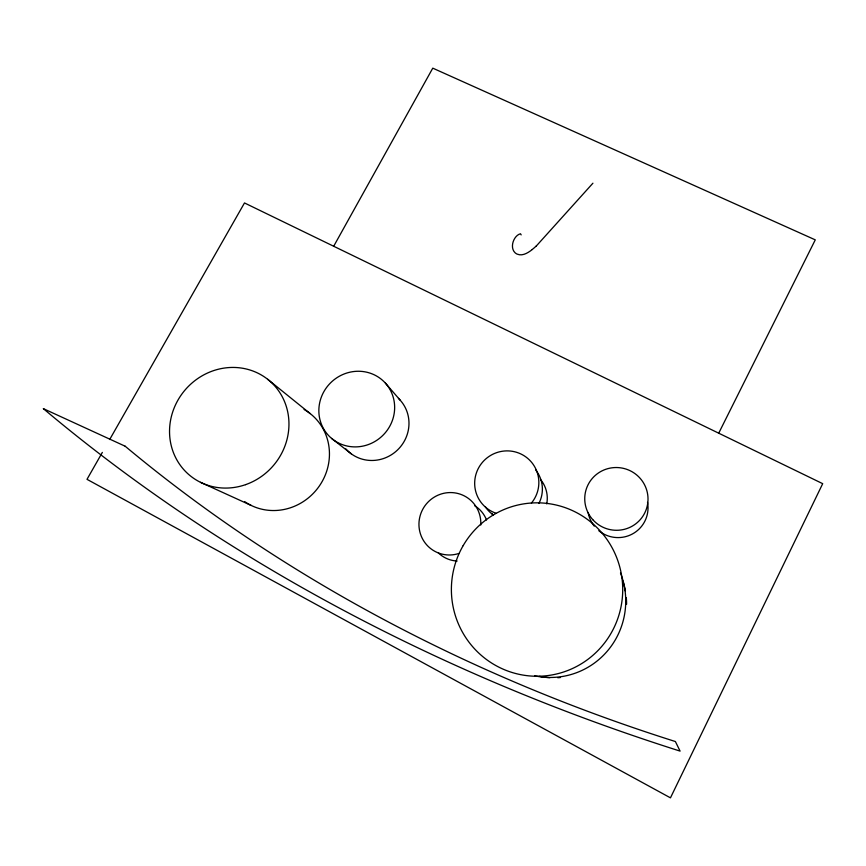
<?xml version="1.0" encoding="UTF-8"?>
<svg xmlns="http://www.w3.org/2000/svg" width="866" height="866" viewBox="0 0 866 866"><rect width="100%" height="100%" fill="white"/><g stroke="black" fill="none" stroke-linecap="round" stroke-linejoin="round"><path stroke-width="1.3" d="M718.715 433.184L815.274 239.86L432.773 68.154L333.691 246.258M102.35 452.398L87.001 479.331L670.457 797.846L822.7 483.672L244.493 202.947L109.69 439.506M592.918 183.202L536.054 246.29M532.168 249.625C528.043 252.796 522.534 256.412 517.164 254.128A130.636 32.345 -55.9 0 1 514.999 252.688C509.414 247.265 513.787 235.444 520.488 233.766L521.159 234.892M200.49 482.308L251.043 505.354M331.57 438.402L351.444 453.957M267.659 379.276L310.201 413.612M385.392 383.118A38.656 37.054 -43.6 0 1 363.926 445.882A38.656 37.054 -43.6 0 1 320.929 398.241A38.656 37.054 -43.6 0 1 385.392 383.118L400.179 400.179M536.108 246.139A40.529 9.667 -54.3 0 1 532.233 249.484M474.633 505.712A29.942 29.39 -59.8 0 1 486.54 519.979M457.14 561.038A29.942 29.39 -59.8 0 1 438.261 552.789M458.828 553.482A31.393 30.754 -57.9 0 1 419.425 529.808A31.393 30.754 -57.9 0 1 448.058 492.657A31.393 30.754 -57.9 0 1 480.771 525.013M620.489 572.967A76.695 75.678 82.9 0 1 607.91 650.42A76.695 75.678 82.9 0 1 534.647 675.816M535.74 470.011A31.23 30.873 -41.9 0 1 538.901 503.427M493.035 514.761A31.23 30.873 -41.9 0 1 485.393 506.87M495.947 513.202A32.269 31.858 -40.7 0 1 478.01 469.047A32.269 31.858 -40.7 0 1 524.276 455.852A32.269 31.858 -40.7 0 1 531.421 503.092M304.063 409.488A54.883 52.057 -51.2 0 1 320.344 484.505A54.883 52.057 -51.2 0 1 244.602 501.566M647.53 502.377A30.202 29.92 22 0 1 598.796 530.717M594.26 526.127A30.202 29.92 22 0 1 588.144 512.575M540.925 479.97A29.79 29.498 -44.1 0 1 546.738 503.871M492.906 515.151A29.79 29.498 -44.1 0 1 491.801 513.354M398.436 398.382A36.48 35.105 -44.4 0 1 397.472 450.028A36.48 35.105 -44.4 0 1 345.88 448.902M560.389 677.537A73.848 72.841 81.3 0 1 557.769 677.721M549.878 677.699A73.848 72.841 81.3 0 1 539.453 676.324M622.827 580.848A73.848 72.841 81.3 0 1 625.414 591.088M626.302 597.648A73.848 72.841 81.3 0 1 626.594 604.262M125.148 446.207L43.3 408.622A1829.144 1401.653 -2 0 0 680.091 751.103L675.383 741.534A1579.119 1254.488 -1.7 0 1 125.148 446.207M463.169 545.623A86.719 85.669 89.1 0 0 536.444 676.259A86.719 85.669 89.1 0 0 611.548 546.749A86.719 85.669 89.1 0 0 463.169 545.623M245.598 484.646A61.854 58.109 -49.7 0 0 270.809 381.949A61.854 58.109 -49.7 0 0 171.338 416.687A61.854 58.109 -49.7 0 0 245.598 484.646M592.777 519.665A31.663 31.349 17.6 0 0 646.426 508.905A31.663 31.349 17.6 0 0 609.935 468.149A31.663 31.349 17.6 0 0 592.777 519.665"/></g></svg>
